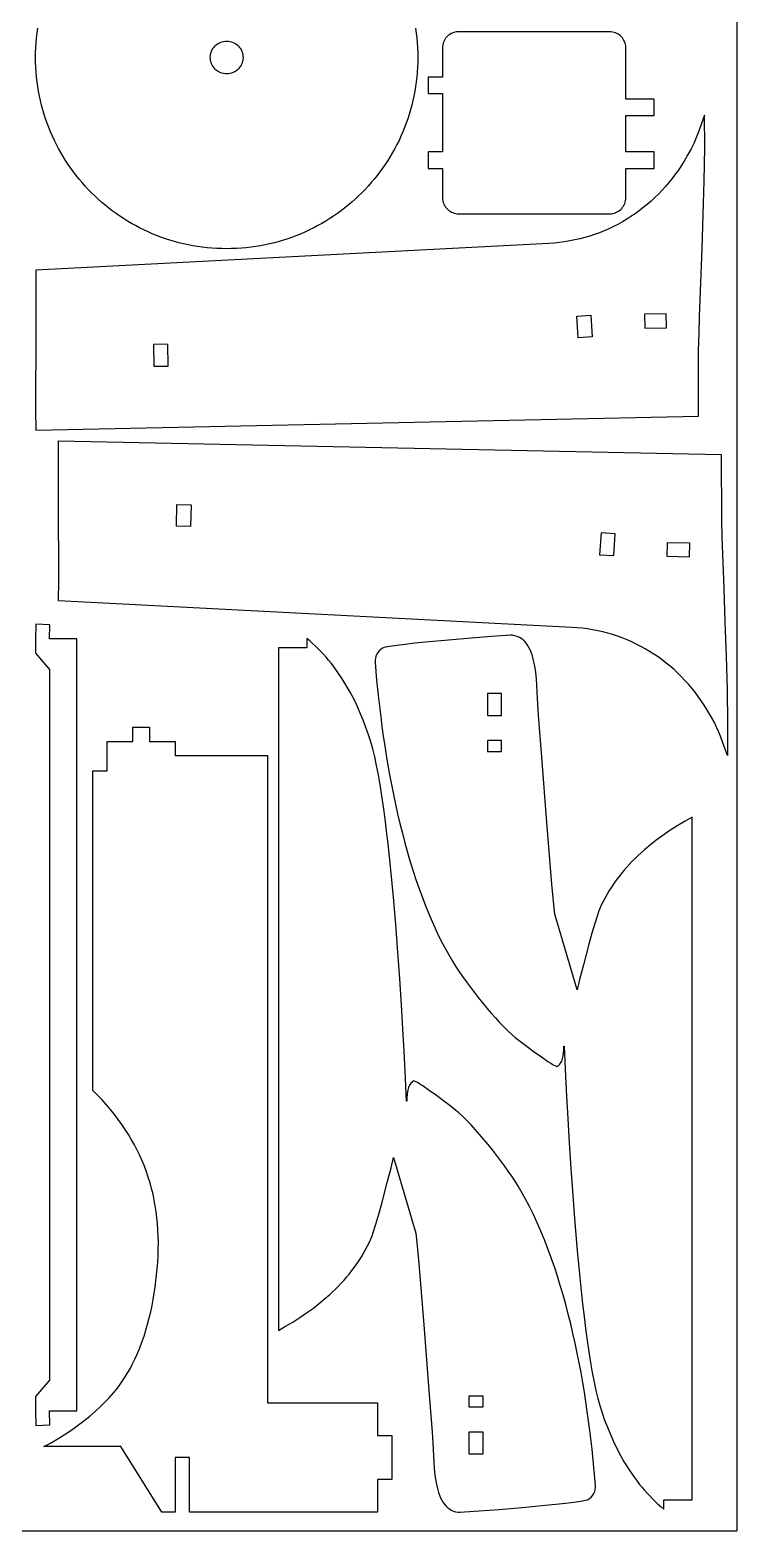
# Model space of a CAD drawing. Extents: x 378 to 958, y 20 to 900.
# Drawn here: x 828.6 to 958, y 20.1 to 294.8 of the extents above; entities that cross this region are included whole.
import ezdxf

# ---------------------------------------------------------------- set-up
doc = ezdxf.new("R2010")
doc.units = 0
doc.layers.get('0').update_dxf_attribs({"linetype": 'CONTINUOUS'})

msp = doc.modelspace()

# ---------------------------------------------------------------- linework, layer by layer
at = {"color": 0}
for p in [(958.0131, 900.108069), (378.0131, 20.108069)]:
    msp.add_line(p, (958.0131, 20.108069), dxfattribs=at)
at = {"color": 4}
for p, q in [((829.765735, 293.33852), (829.866231, 294.21771)), ((829.866231, 294.21771), (829.988306, 295.090163)), ((899.181874, 295.090163), (899.303949, 294.21771)), ((899.303949, 294.21771), (899.404445, 293.33852)), ((905.428673, 293.98279), (905.21697, 293.829023)), ((905.654586, 294.117572), (905.428673, 293.98279)), ((905.893832, 294.232347), (905.654586, 294.117572)), ((906.145534, 294.32609), (905.893832, 294.232347)), ((906.408814, 294.397778), (906.145534, 294.32609)), ((906.682794, 294.446389), (906.408814, 294.397778)), ((934.672294, 294.472089), (906.682794, 294.446389)), ((934.959617, 294.45076), (934.672294, 294.472089)), ((935.238191, 294.406444), (934.959617, 294.45076)), ((935.506994, 294.340019), (935.238191, 294.406444)), ((935.765, 294.252363), (935.506994, 294.340019)), ((936.011187, 294.144353), (935.765, 294.252363)), ((936.24453, 294.016867), (936.011187, 294.144353)), ((936.464007, 293.870782), (936.24453, 294.016867)), ((829.596471, 290.663275), (829.63058, 291.561027)), ((829.63058, 291.561027), (829.687093, 292.452867)), ((829.687093, 292.452867), (829.765735, 293.33852)), ((899.404445, 293.33852), (899.483087, 292.452867)), ((899.483087, 292.452867), (899.5396, 291.561027)), ((899.5396, 291.561027), (899.573709, 290.663275)), ((904.095923, 291.759629), (904.074594, 291.472289)), ((904.074594, 291.472289), (904.074594, 286.137689)), ((904.140239, 292.038216), (904.095923, 291.759629)), ((904.206664, 292.307027), (904.140239, 292.038216)), ((904.29432, 292.565038), (904.206664, 292.307027)), ((904.40233, 292.811227), (904.29432, 292.565038)), ((904.529816, 293.04457), (904.40233, 292.811227)), ((904.675901, 293.264045), (904.529816, 293.04457)), ((904.839706, 293.468627), (904.675901, 293.264045)), ((905.020355, 293.657294), (904.839706, 293.468627)), ((905.21697, 293.829023), (905.020355, 293.657294)), ((936.668594, 293.706977), (936.464007, 293.870782)), ((936.857266, 293.526328), (936.668594, 293.706977)), ((937.029001, 293.329713), (936.857266, 293.526328)), ((937.182774, 293.118011), (937.029001, 293.329713)), ((937.317562, 292.892097), (937.182774, 293.118011)), ((937.432342, 292.652851), (937.317562, 292.892097)), ((937.52609, 292.401149), (937.432342, 292.652851)), ((937.597782, 292.137869), (937.52609, 292.401149)), ((937.646394, 291.863889), (937.597782, 292.137869)), ((937.672094, 282.137989), (937.646394, 291.863889)), ((829.58504, 289.759885), (829.596471, 290.663275)), ((829.596471, 288.856495), (829.58504, 289.759885)), ((829.63058, 287.958743), (829.596471, 288.856495)), ((899.573709, 288.856495), (899.5396, 287.958743)), ((899.573709, 290.663275), (899.58514, 289.759885)), ((899.58514, 289.759885), (899.573709, 288.856495)), ((829.687093, 287.066903), (829.63058, 287.958743)), ((829.765735, 286.18125), (829.687093, 287.066903)), ((829.866231, 285.30206), (829.765735, 286.18125)), ((899.404445, 286.18125), (899.303949, 285.30206)), ((899.483087, 287.066903), (899.404445, 286.18125)), ((899.5396, 287.958743), (899.483087, 287.066903)), ((904.074594, 286.137689), (901.474794, 286.137689)), ((901.474794, 286.137689), (901.474794, 283.137989)), ((829.988306, 284.429607), (829.866231, 285.30206)), ((830.131685, 283.564165), (829.988306, 284.429607)), ((830.296094, 282.706011), (830.131685, 283.564165)), ((899.038495, 283.564165), (898.874086, 282.706011)), ((899.181874, 284.429607), (899.038495, 283.564165)), ((899.303949, 285.30206), (899.181874, 284.429607)), ((901.474794, 283.137989), (904.074594, 283.137989)), ((904.074594, 283.137989), (904.074594, 272.468789)), ((830.481257, 281.855418), (830.296094, 282.706011)), ((830.6869, 281.012662), (830.481257, 281.855418)), ((830.912748, 280.178016), (830.6869, 281.012662)), ((831.158526, 279.351757), (830.912748, 280.178016)), ((898.257433, 280.178016), (898.011655, 279.351757)), ((898.48328, 281.012662), (898.257433, 280.178016)), ((898.688923, 281.855418), (898.48328, 281.012662)), ((898.874086, 282.706011), (898.688923, 281.855418)), ((942.871794, 282.137989), (937.672094, 282.137989)), ((942.871794, 279.138289), (942.871794, 282.137989)), ((831.423959, 278.534159), (831.158526, 279.351757)), ((831.708772, 277.725497), (831.423959, 278.534159)), ((832.012691, 276.926046), (831.708772, 277.725497)), ((897.461409, 277.725497), (897.157491, 276.926046)), ((897.746222, 278.534159), (897.461409, 277.725497)), ((898.011655, 279.351757), (897.746222, 278.534159)), ((937.672094, 272.468789), (937.672094, 279.138289)), ((937.672094, 279.138289), (942.871794, 279.138289)), ((952.061959, 279.183202), (951.211818, 276.839975)), ((952.096859, 273.231102), (952.061959, 279.183202)), ((832.33544, 276.13608), (832.012691, 276.926046)), ((832.676745, 275.355875), (832.33544, 276.13608)), ((833.036331, 274.585705), (832.676745, 275.355875)), ((896.493437, 275.355875), (896.133851, 274.585705)), ((896.834742, 276.13608), (896.493437, 275.355875)), ((897.157491, 276.926046), (896.834742, 276.13608)), ((950.486834, 274.934214), (950.086449, 274.01583)), ((950.850646, 275.858322), (950.486834, 274.934214)), ((951.211818, 276.839975), (950.850646, 275.858322)), ((833.413923, 273.825845), (833.036331, 274.585705)), ((833.809247, 273.07657), (833.413923, 273.825845)), ((834.222026, 272.338155), (833.809247, 273.07657)), ((834.651987, 271.610875), (834.222026, 272.338155)), ((894.948157, 272.338155), (894.518197, 271.610875)), ((895.360936, 273.07657), (894.948157, 272.338155)), ((895.756259, 273.825845), (895.360936, 273.07657)), ((896.133851, 274.585705), (895.756259, 273.825845)), ((904.074594, 272.468789), (901.474794, 272.468789)), ((901.474794, 272.468789), (901.474794, 269.468989)), ((942.871794, 272.468789), (937.672094, 272.468789)), ((942.871794, 269.468989), (942.871794, 272.468789)), ((949.040242, 271.988945), (948.326559, 270.776802)), ((949.615562, 273.051347), (949.040242, 271.988945)), ((950.086449, 274.01583), (949.615562, 273.051347)), ((952.012159, 267.154902), (952.096859, 273.231102)), ((835.098855, 270.895004), (834.651987, 271.610875)), ((835.562355, 270.190818), (835.098855, 270.895004)), ((836.042211, 269.49859), (835.562355, 270.190818)), ((836.53815, 268.818597), (836.042211, 269.49859)), ((893.127975, 269.49859), (892.632037, 268.818597)), ((893.60783, 270.190818), (893.127975, 269.49859)), ((894.071329, 270.895004), (893.60783, 270.190818)), ((894.518197, 271.610875), (894.071329, 270.895004)), ((901.474794, 269.468989), (904.074594, 269.468989)), ((904.074594, 269.468989), (904.100294, 263.780889)), ((937.672094, 264.134489), (937.672094, 269.468989)), ((937.672094, 269.468989), (942.871794, 269.468989)), ((947.811116, 269.956921), (947.274971, 269.156081)), ((948.326559, 270.776802), (947.811116, 269.956921)), ((837.049896, 268.151113), (836.53815, 268.818597)), ((837.577174, 267.496413), (837.049896, 268.151113)), ((838.11971, 266.854772), (837.577174, 267.496413)), ((838.677229, 266.226464), (838.11971, 266.854772)), ((891.050479, 266.854772), (890.492961, 266.226464)), ((891.593014, 267.496413), (891.050479, 266.854772)), ((892.120291, 268.151113), (891.593014, 267.496413)), ((892.632037, 268.818597), (892.120291, 268.151113)), ((945.546326, 266.871338), (944.931381, 266.150193)), ((946.142174, 267.612937), (945.546326, 266.871338)), ((946.718522, 268.374635), (946.142174, 267.612937)), ((947.274971, 269.156081), (946.718522, 268.374635)), ((951.841859, 260.990002), (952.012159, 267.154902)), ((839.249455, 265.611764), (838.677229, 266.226464)), ((839.836115, 265.010947), (839.249455, 265.611764)), ((840.436933, 264.424289), (839.836115, 265.010947)), ((841.051634, 263.852064), (840.436933, 264.424289)), ((841.679943, 263.294546), (841.051634, 263.852064)), ((888.118561, 263.852064), (887.490253, 263.294546)), ((888.733261, 264.424289), (888.118561, 263.852064)), ((889.334077, 265.010947), (888.733261, 264.424289)), ((889.920736, 265.611764), (889.334077, 265.010947)), ((890.492961, 266.226464), (889.920736, 265.611764)), ((904.100294, 263.780889), (904.148786, 263.505914)), ((937.606448, 263.568563), (937.650764, 263.84715)), ((937.650764, 263.84715), (937.672094, 264.134489)), ((942.975978, 264.113005), (942.28866, 263.477202)), ((943.645805, 264.770674), (942.975978, 264.113005)), ((944.29774, 265.449854), (943.645805, 264.770674)), ((944.931381, 266.150193), (944.29774, 265.449854)), ((842.321586, 262.752011), (841.679943, 263.294546)), ((842.976288, 262.224734), (842.321586, 262.752011)), ((843.643773, 261.712988), (842.976288, 262.224734)), ((844.323768, 261.21705), (843.643773, 261.712988)), ((845.015997, 260.737195), (844.323768, 261.21705)), ((884.846434, 261.21705), (884.154207, 260.737195)), ((885.526428, 261.712988), (884.846434, 261.21705)), ((886.193912, 262.224734), (885.526428, 261.712988)), ((886.848612, 262.752011), (886.193912, 262.224734)), ((887.490253, 263.294546), (886.848612, 262.752011)), ((904.148786, 263.505914), (904.220512, 263.241218)), ((904.220512, 263.241218), (904.314417, 262.98773)), ((904.314417, 262.98773), (904.429448, 262.746379)), ((904.429448, 262.746379), (904.564554, 262.518092)), ((904.564554, 262.518092), (904.71868, 262.303798)), ((904.71868, 262.303798), (904.890773, 262.104425)), ((904.890773, 262.104425), (905.079781, 261.920902)), ((905.079781, 261.920902), (905.28465, 261.754156)), ((905.28465, 261.754156), (905.504328, 261.605117)), ((905.504328, 261.605117), (905.737761, 261.474712)), ((905.737761, 261.474712), (905.983895, 261.363869)), ((905.983895, 261.363869), (906.241679, 261.273517)), ((906.241679, 261.273517), (906.510059, 261.204585)), ((906.510059, 261.204585), (906.787981, 261.157999)), ((906.787981, 261.157999), (907.074394, 261.134689)), ((907.074394, 261.134689), (935.063894, 261.160389)), ((935.063894, 261.160389), (935.337874, 261.209001)), ((935.337874, 261.209001), (935.601153, 261.280689)), ((935.601153, 261.280689), (935.852855, 261.374432)), ((935.852855, 261.374432), (936.092102, 261.489207)), ((936.092102, 261.489207), (936.318015, 261.623989)), ((936.318015, 261.623989), (936.529718, 261.777756)), ((936.529718, 261.777756), (936.726332, 261.949485)), ((936.726332, 261.949485), (936.906981, 262.138152)), ((936.906981, 262.138152), (937.070787, 262.342734)), ((937.070787, 262.342734), (937.216871, 262.562209)), ((937.216871, 262.562209), (937.344357, 262.795552)), ((937.344357, 262.795552), (937.452367, 263.041741)), ((937.452367, 263.041741), (937.540023, 263.299752)), ((937.540023, 263.299752), (937.606448, 263.568563)), ((939.372511, 261.159692), (938.603763, 260.638506)), ((940.125776, 261.704508), (939.372511, 261.159692)), ((940.863157, 262.2726), (940.125776, 261.704508)), ((941.584252, 262.863615), (940.863157, 262.2726)), ((942.28866, 263.477202), (941.584252, 262.863615)), ((951.622699, 254.786296), (951.841859, 260.990002)), ((845.720185, 260.273695), (845.015997, 260.737195)), ((846.436058, 259.826828), (845.720185, 260.273695)), ((847.16334, 259.396868), (846.436058, 259.826828)), ((847.901758, 258.984088), (847.16334, 259.396868)), ((848.651035, 258.588766), (847.901758, 258.984088)), ((849.410897, 258.211174), (848.651035, 258.588766)), ((850.18107, 257.851588), (849.410897, 258.211174)), ((879.75932, 258.211174), (878.98915, 257.851588)), ((880.51918, 258.588766), (879.75932, 258.211174)), ((881.268455, 258.984088), (880.51918, 258.588766)), ((882.00687, 259.396868), (881.268455, 258.984088)), ((882.73415, 259.826828), (882.00687, 259.396868)), ((883.450021, 260.273695), (882.73415, 259.826828)), ((884.154207, 260.737195), (883.450021, 260.273695)), ((934.541838, 258.399366), (933.688627, 258.027367)), ((935.381975, 258.797112), (934.541838, 258.399366)), ((936.208638, 259.220252), (935.381975, 258.797112)), ((937.021425, 259.668433), (936.208638, 259.220252)), ((937.819934, 260.141302), (937.021425, 259.668433)), ((938.603763, 260.638506), (937.819934, 260.141302)), ((923.555359, 255.735602), (829.619959, 250.862902)), ((850.961277, 257.510283), (850.18107, 257.851588)), ((851.751246, 257.187534), (850.961277, 257.510283)), ((852.5507, 256.883616), (851.751246, 257.187534)), ((853.359365, 256.598803), (852.5507, 256.883616)), ((854.176966, 256.33337), (853.359365, 256.598803)), ((855.003228, 256.087592), (854.176966, 256.33337)), ((855.837877, 255.861745), (855.003228, 256.087592)), ((856.680636, 255.656102), (855.837877, 255.861745)), ((857.531233, 255.470939), (856.680636, 255.656102)), ((858.389391, 255.30653), (857.531233, 255.470939)), ((871.639014, 255.470939), (870.780859, 255.30653)), ((872.489607, 255.656102), (871.639014, 255.470939)), ((873.332363, 255.861745), (872.489607, 255.656102)), ((874.167009, 256.087592), (873.332363, 255.861745)), ((874.993268, 256.33337), (874.167009, 256.087592)), ((875.810866, 256.598803), (874.993268, 256.33337)), ((876.619528, 256.883616), (875.810866, 256.598803)), ((877.418979, 257.187534), (876.619528, 256.883616)), ((878.208945, 257.510283), (877.418979, 257.187534)), ((878.98915, 257.851588), (878.208945, 257.510283)), ((924.525865, 255.801093), (923.555359, 255.735602)), ((925.487716, 255.896214), (924.525865, 255.801093)), ((926.44051, 256.02061), (925.487716, 255.896214)), ((927.383846, 256.17393), (926.44051, 256.02061)), ((928.317322, 256.355819), (927.383846, 256.17393)), ((929.240537, 256.565926), (928.317322, 256.355819)), ((930.153088, 256.803897), (929.240537, 256.565926)), ((931.054574, 257.06938), (930.153088, 256.803897)), ((931.944594, 257.362021), (931.054574, 257.06938)), ((932.822745, 257.681468), (931.944594, 257.362021)), ((933.688627, 258.027367), (932.822745, 257.681468)), ((859.254836, 255.163151), (858.389391, 255.30653)), ((860.127293, 255.041076), (859.254836, 255.163151)), ((861.006488, 254.94058), (860.127293, 255.041076)), ((861.892144, 254.861938), (861.006488, 254.94058)), ((862.783989, 254.805425), (861.892144, 254.861938)), ((863.681745, 254.771316), (862.783989, 254.805425)), ((864.58514, 254.759885), (863.681745, 254.771316)), ((865.48853, 254.771316), (864.58514, 254.759885)), ((866.386282, 254.805425), (865.48853, 254.771316)), ((867.278122, 254.861938), (866.386282, 254.805425)), ((868.163775, 254.94058), (867.278122, 254.861938)), ((869.042965, 255.041076), (868.163775, 254.94058)), ((869.915418, 255.163151), (869.042965, 255.041076)), ((870.780859, 255.30653), (869.915418, 255.163151)), ((951.382259, 248.570327), (951.622699, 254.786296)), ((829.619959, 250.862902), (829.650195, 247.188754)), ((951.158618, 242.354996), (951.382259, 248.570327)), ((829.650195, 247.188754), (829.654552, 243.526428)), ((829.654552, 243.526428), (829.620109, 236.221464)), ((951.064998, 239.2516), (951.158618, 242.354996)), ((950.989859, 236.153202), (951.064998, 239.2516)), ((829.620109, 236.221464), (829.58559, 228.916444)), ((950.940059, 224.124802), (950.989859, 236.153202)), ((829.58559, 228.916444), (829.589853, 225.254049)), ((829.589853, 225.254049), (829.619959, 221.579802)), ((829.619959, 221.579802), (950.940059, 224.124802)), ((833.781979, 215.952011), (833.812085, 219.626258)), ((833.812085, 219.626258), (955.132185, 217.081258)), ((955.132185, 217.081258), (955.181985, 205.052858)), ((833.777716, 212.289615), (833.781979, 215.952011)), ((833.812235, 204.984595), (833.777716, 212.289615)), ((833.846678, 197.679631), (833.812235, 204.984595)), ((955.181985, 205.052858), (955.257124, 201.954459)), ((955.257124, 201.954459), (955.350744, 198.851064)), ((955.350744, 198.851064), (955.574385, 192.635733)), ((833.842321, 194.017306), (833.846678, 197.679631)), ((833.812085, 190.343158), (833.842321, 194.017306)), ((955.574385, 192.635733), (955.814825, 186.419764)), ((927.747485, 185.470458), (833.812085, 190.343158)), ((829.65853, 186.053425), (829.58503, 183.391125)), ((832.23653, 185.935925), (829.65853, 186.053425)), ((832.11753, 183.356225), (832.23653, 185.935925)), ((928.717991, 185.404966), (927.747485, 185.470458)), ((929.679842, 185.309846), (928.717991, 185.404966)), ((930.632636, 185.185449), (929.679842, 185.309846)), ((931.575972, 185.03213), (930.632636, 185.185449)), ((932.509448, 184.85024), (931.575972, 185.03213)), ((933.432663, 184.640133), (932.509448, 184.85024)), ((934.345214, 184.402162), (933.432663, 184.640133)), ((935.2467, 184.136679), (934.345214, 184.402162)), ((936.13672, 183.844038), (935.2467, 184.136679)), ((955.814825, 186.419764), (956.033985, 180.216058)), ((829.58503, 183.391125), (829.58503, 180.725625)), ((837.12873, 183.356225), (832.11753, 183.356225)), ((837.128732, 42.087464), (837.12873, 183.356225)), ((879.252647, 181.742121), (874.052747, 181.742121)), ((874.052747, 181.742121), (874.052747, 56.822021)), ((879.793484, 182.996906), (879.252647, 183.452121)), ((879.252647, 183.452121), (879.252647, 181.742121)), ((880.32197, 182.528934), (879.793484, 182.996906)), ((880.838216, 182.048594), (880.32197, 182.528934)), ((881.342331, 181.556277), (880.838216, 182.048594)), ((881.834426, 181.052373), (881.342331, 181.556277)), ((892.779905, 181.447536), (892.48574, 181.185047)), ((893.125737, 181.678229), (892.779905, 181.447536)), ((893.300058, 181.747508), (893.125737, 181.678229)), ((893.587282, 181.822179), (893.300058, 181.747508)), ((894.469964, 181.985634), (893.587282, 181.822179)), ((895.712848, 182.164473), (894.469964, 181.985634)), ((897.254993, 182.354575), (895.712848, 182.164473)), ((899.035463, 182.55182), (897.254993, 182.354575)), ((900.993319, 182.752087), (899.035463, 182.55182)), ((905.197437, 183.145204), (900.993319, 182.752087)), ((909.379843, 183.500961), (905.197437, 183.145204)), ((913.053031, 183.786394), (909.379843, 183.500961)), ((915.729497, 183.968538), (913.053031, 183.786394)), ((916.541615, 184.010575), (915.729497, 183.968538)), ((916.921737, 184.014429), (916.541615, 184.010575)), ((917.367802, 183.936473), (916.921737, 184.014429)), ((917.782839, 183.810928), (917.367802, 183.936473)), ((918.168028, 183.640103), (917.782839, 183.810928)), ((918.524551, 183.426308), (918.168028, 183.640103)), ((918.853586, 183.171852), (918.524551, 183.426308)), ((919.156315, 182.879047), (918.853586, 183.171852)), ((919.433917, 182.550201), (919.156315, 182.879047)), ((919.687573, 182.187624), (919.433917, 182.550201)), ((919.918463, 181.793626), (919.687573, 182.187624)), ((920.127766, 181.370518), (919.918463, 181.793626)), ((920.316664, 180.920609), (920.127766, 181.370518)), ((937.014871, 183.524592), (936.13672, 183.844038)), ((937.880753, 183.178692), (937.014871, 183.524592)), ((938.733964, 182.806693), (937.880753, 183.178692)), ((939.574101, 182.408947), (938.733964, 182.806693)), ((940.400764, 181.985807), (939.574101, 182.408947)), ((941.213551, 181.537626), (940.400764, 181.985807)), ((942.01206, 181.064758), (941.213551, 181.537626)), ((829.58503, 180.725625), (832.16583, 177.747825)), ((882.314611, 180.537274), (881.834426, 181.052373)), ((882.782997, 180.011368), (882.314611, 180.537274)), ((883.239695, 179.475046), (882.782997, 180.011368)), ((883.684814, 178.9287), (883.239695, 179.475046)), ((884.118466, 178.372718), (883.684814, 178.9287)), ((891.762785, 179.462121), (891.762337, 179.048729)), ((891.762337, 179.048729), (892.043027, 175.820822)), ((891.810246, 179.85511), (891.762785, 179.462121)), ((891.905497, 180.225795), (891.810246, 179.85511)), ((892.049312, 180.572279), (891.905497, 180.225795)), ((892.242468, 180.892662), (892.049312, 180.572279)), ((892.48574, 181.185047), (892.242468, 180.892662)), ((920.486336, 180.446208), (920.316664, 180.920609)), ((920.637964, 179.949626), (920.486336, 180.446208)), ((920.772725, 179.433173), (920.637964, 179.949626)), ((920.891802, 178.899158), (920.772725, 179.433173)), ((920.996375, 178.349891), (920.891802, 178.899158)), ((942.795889, 180.567553), (942.01206, 181.064758)), ((943.564637, 180.046367), (942.795889, 180.567553)), ((944.317902, 179.501552), (943.564637, 180.046367)), ((945.055283, 178.93346), (944.317902, 179.501552)), ((945.776378, 178.342444), (945.055283, 178.93346)), ((956.033985, 180.216058), (956.204285, 174.051158)), ((832.16583, 177.747825), (832.165832, 47.698664)), ((884.951807, 177.23341), (884.118466, 178.372718)), ((885.740602, 176.060245), (884.951807, 177.23341)), ((886.485734, 174.856346), (885.740602, 176.060245)), ((892.043027, 175.820822), (892.383934, 172.487771)), ((921.166726, 177.214842), (920.996375, 178.349891)), ((921.29322, 176.046504), (921.166726, 177.214842)), ((921.3853, 174.863356), (921.29322, 176.046504)), ((946.480786, 177.728858), (945.776378, 178.342444)), ((947.168104, 177.093054), (946.480786, 177.728858)), ((947.837931, 176.435386), (947.168104, 177.093054)), ((948.489866, 175.756205), (947.837931, 176.435386)), ((887.188087, 173.624836), (886.485734, 174.856346)), ((887.848544, 172.368836), (887.188087, 173.624836)), ((921.452407, 173.683877), (921.3853, 174.863356)), ((921.549469, 171.409842), (921.452407, 173.683877)), ((949.123507, 175.055866), (948.489866, 175.756205)), ((949.738452, 174.334721), (949.123507, 175.055866)), ((950.3343, 173.593123), (949.738452, 174.334721)), ((950.910648, 172.831424), (950.3343, 173.593123)), ((956.204285, 174.051158), (956.288985, 167.974958)), ((888.467989, 171.09147), (887.848544, 172.368836)), ((889.047304, 169.795859), (888.467989, 171.09147)), ((892.383934, 172.487771), (892.788524, 169.068202)), ((921.598306, 170.352243), (921.549469, 171.409842)), ((921.659937, 169.372229), (921.598306, 170.352243)), ((951.467097, 172.049979), (950.910648, 172.831424)), ((952.003242, 171.249139), (951.467097, 172.049979)), ((952.518685, 170.429258), (952.003242, 171.249139)), ((953.232368, 169.217114), (952.518685, 170.429258)), ((889.587375, 168.485126), (889.047304, 169.795859)), ((890.089083, 167.162394), (889.587375, 168.485126)), ((892.788524, 169.068202), (893.015784, 167.331794)), ((922.254517, 161.737318), (921.659937, 169.372229)), ((953.807688, 168.154712), (953.232368, 169.217114)), ((954.278575, 167.19023), (953.807688, 168.154712)), ((956.288985, 167.974958), (956.254085, 162.022858)), ((847.430475, 164.592401), (847.430475, 167.192201)), ((847.430475, 167.192201), (850.430275, 167.192201)), ((850.430275, 167.192201), (850.430275, 164.592401)), ((890.553312, 165.830785), (890.089083, 167.162394)), ((890.980947, 164.493421), (890.553312, 165.830785)), ((893.015784, 167.331794), (893.260265, 165.580741)), ((893.260265, 165.580741), (893.522401, 163.817372)), ((954.67896, 166.271845), (954.278575, 167.19023)), ((955.042772, 165.347737), (954.67896, 166.271845)), ((955.403944, 164.366084), (955.042772, 165.347737)), ((842.685075, 159.235901), (842.685175, 164.592401)), ((842.685175, 164.592401), (847.430475, 164.592401)), ((850.430275, 164.592401), (855.175675, 164.592401)), ((855.175675, 164.592401), (855.175675, 161.992601)), ((891.340411, 163.218297), (890.980947, 164.493421)), ((891.689755, 161.783685), (891.340411, 163.218297)), ((893.522401, 163.817372), (893.802625, 162.044014)), ((956.254085, 162.022858), (955.403944, 164.366084)), ((855.175675, 161.992601), (872.039175, 161.992601)), ((872.039175, 161.992601), (872.039175, 43.550501)), ((892.028988, 160.200507), (891.689755, 161.783685)), ((892.35812, 158.479685), (892.028988, 160.200507)), ((893.802625, 162.044014), (894.10137, 160.262997)), ((894.10137, 160.262997), (894.41907, 158.476648)), ((923.20665, 149.761791), (922.254517, 161.737318)), ((840.085275, 100.730701), (840.085275, 159.235901)), ((840.085275, 159.235901), (842.685075, 159.235901)), ((892.677162, 156.63214), (892.35812, 158.479685)), ((892.986124, 154.668793), (892.677162, 156.63214)), ((894.41907, 158.476648), (894.756159, 156.687296)), ((894.756159, 156.687296), (895.113069, 154.897269)), ((893.285016, 152.600567), (892.986124, 154.668793)), ((895.113069, 154.897269), (895.490234, 153.108895)), ((893.573848, 150.438382), (893.285016, 152.600567)), ((895.490234, 153.108895), (895.888087, 151.324504)), ((895.888087, 151.324504), (896.307062, 149.546422)), ((893.85263, 148.193161), (893.573848, 150.438382)), ((896.307062, 149.546422), (896.747593, 147.776978)), ((924.132926, 138.487758), (923.20665, 149.761791)), ((945.913349, 148.412734), (944.652057, 147.5567)), ((947.197878, 149.229319), (945.913349, 148.412734)), ((948.501467, 150.007302), (947.197878, 149.229319)), ((949.819937, 150.747529), (948.501467, 150.007302)), ((949.819937, 25.827429), (949.819937, 150.747529)), ((894.121372, 145.875824), (893.85263, 148.193161)), ((894.380085, 143.497294), (894.121372, 145.875824)), ((896.747593, 147.776978), (897.210112, 146.018501)), ((897.210112, 146.018501), (897.695054, 144.273318)), ((942.215899, 145.722902), (941.049387, 144.743445)), ((943.418181, 146.660372), (942.215899, 145.722902)), ((944.652057, 147.5567), (943.418181, 146.660372)), ((894.628778, 141.06849), (894.380085, 143.497294)), ((897.695054, 144.273318), (898.202851, 142.543759)), ((939.37583, 143.193681), (938.840389, 142.655182)), ((939.922825, 143.721154), (939.37583, 143.193681)), ((940.480851, 144.237706), (939.922825, 143.721154)), ((941.049387, 144.743445), (940.480851, 144.237706)), ((895.096147, 136.103753), (894.628778, 141.06849)), ((898.202851, 142.543759), (898.733937, 140.832151)), ((898.733937, 140.832151), (899.288745, 139.140823)), ((936.82461, 140.388811), (936.354773, 139.793595)), ((937.308613, 140.972471), (936.82461, 140.388811)), ((937.806258, 141.544683), (937.308613, 140.972471)), ((938.317024, 142.105551), (937.806258, 141.544683)), ((938.840389, 142.655182), (938.317024, 142.105551)), ((899.288745, 139.140823), (899.867709, 137.472104)), ((899.867709, 137.472104), (900.471262, 135.82832)), ((924.466553, 134.689461), (924.132926, 138.487758)), ((935.035474, 137.937561), (934.62752, 137.295068)), ((935.459683, 138.568076), (935.035474, 137.937561)), ((935.899623, 139.186719), (935.459683, 138.568076)), ((936.354773, 139.793595), (935.899623, 139.186719)), ((895.523559, 131.068984), (895.096147, 136.103753)), ((900.471262, 135.82832), (901.099838, 134.211801)), ((924.580021, 133.525733), (924.466553, 134.689461)), ((933.168688, 134.603199), (932.849837, 133.899229)), ((933.506403, 135.294663), (933.168688, 134.603199)), ((933.862462, 135.973725), (933.506403, 135.294663)), ((934.236342, 136.640491), (933.862462, 135.973725)), ((934.62752, 137.295068), (934.236342, 136.640491)), ((901.099838, 134.211801), (901.75387, 132.624875)), ((901.75387, 132.624875), (902.433791, 131.06987)), ((924.649937, 132.957329), (924.580021, 133.525733)), ((928.762037, 119.128529), (924.649937, 132.957329)), ((932.448845, 132.818783), (931.972204, 131.296668)), ((932.660664, 133.423277), (932.448845, 132.818783)), ((932.849837, 133.899229), (932.660664, 133.423277)), ((895.911096, 126.051555), (895.523559, 131.068984)), ((902.433791, 131.06987), (903.140034, 129.549115)), ((903.140034, 129.549115), (903.873035, 128.064937)), ((931.449783, 129.477892), (930.91145, 127.507466)), ((931.972204, 131.296668), (931.449783, 129.477892)), ((903.873035, 128.064937), (904.633224, 126.619666)), ((904.633224, 126.619666), (905.421037, 125.215629)), ((930.91145, 127.507466), (929.906514, 123.691696)), ((896.258838, 121.138838), (895.911096, 126.051555)), ((905.421037, 125.215629), (905.9286, 124.365933)), ((905.9286, 124.365933), (906.488465, 123.475986)), ((929.906514, 123.691696), (929.196337, 121.009429)), ((896.566867, 116.418206), (896.258838, 121.138838)), ((906.488465, 123.475986), (907.095219, 122.55325)), ((907.095219, 122.55325), (907.743446, 121.605191)), ((907.743446, 121.605191), (908.427734, 120.639273)), ((929.196337, 121.009429), (928.762037, 119.128529)), ((908.427734, 120.639273), (909.142667, 119.662959)), ((909.142667, 119.662959), (909.882831, 118.683715)), ((909.882831, 118.683715), (910.642812, 117.709004)), ((896.835264, 111.977029), (896.566867, 116.418206)), ((910.642812, 117.709004), (911.417195, 116.74629)), ((911.417195, 116.74629), (912.200566, 115.803039)), ((912.200566, 115.803039), (912.987511, 114.886713)), ((912.987511, 114.886713), (913.772615, 114.004779)), ((913.772615, 114.004779), (914.550464, 113.164698)), ((914.550464, 113.164698), (915.315644, 112.373937)), ((897.064109, 107.902681), (896.835264, 111.977029)), ((915.315644, 112.373937), (916.062739, 111.639959)), ((916.062739, 111.639959), (916.786337, 110.970229)), ((916.786337, 110.970229), (917.419592, 110.439152)), ((917.419592, 110.439152), (918.387543, 109.672716)), ((897.253484, 104.282532), (897.064109, 107.902681)), ((918.387543, 109.672716), (919.579698, 108.759786)), ((919.579698, 108.759786), (920.885562, 107.789229)), ((920.885562, 107.789229), (922.194642, 106.849908)), ((926.175098, 107.041904), (926.239509, 107.588471)), ((926.239509, 107.588471), (926.281452, 108.180756)), ((926.281452, 108.180756), (926.314637, 108.815529)), ((926.314637, 108.815529), (926.358637, 108.815229)), ((926.358637, 108.815229), (926.6193, 103.287018)), ((922.194642, 106.849908), (923.396443, 106.030691)), ((923.396443, 106.030691), (923.922586, 105.693892)), ((923.922586, 105.693892), (924.380473, 105.420443)), ((924.380473, 105.420443), (924.756294, 105.221452)), ((924.756294, 105.221452), (925.036237, 105.108029)), ((925.036237, 105.108029), (925.239658, 105.234826)), ((925.239658, 105.234826), (925.418612, 105.377499)), ((925.418612, 105.377499), (925.574815, 105.535643)), ((925.574815, 105.535643), (925.709978, 105.708855)), ((925.709978, 105.708855), (925.825815, 105.89673)), ((925.825815, 105.89673), (925.924041, 106.098863)), ((925.924041, 106.098863), (926.006369, 106.314852)), ((926.006369, 106.314852), (926.074512, 106.544291)), ((926.074512, 106.544291), (926.175098, 107.041904)), ((897.514147, 98.754321), (897.253484, 104.282532)), ((898.046968, 101.67282), (897.948742, 101.470687)), ((898.162806, 101.860695), (898.046968, 101.67282)), ((898.297969, 102.033907), (898.162806, 101.860695)), ((898.454171, 102.192051), (898.297969, 102.033907)), ((898.633126, 102.334724), (898.454171, 102.192051)), ((898.836547, 102.461521), (898.633126, 102.334724)), ((899.116489, 102.348098), (898.836547, 102.461521)), ((899.492311, 102.149107), (899.116489, 102.348098)), ((899.950198, 101.875658), (899.492311, 102.149107)), ((900.47634, 101.538859), (899.950198, 101.875658)), ((926.6193, 103.287018), (926.808675, 99.66687)), ((840.940748, 99.861013), (840.085275, 100.730701)), ((841.763117, 98.984781), (840.940748, 99.861013)), ((842.552549, 98.101686), (841.763117, 98.984781)), ((897.591331, 99.388794), (897.558147, 98.754021)), ((897.633275, 99.981079), (897.591331, 99.388794)), ((897.697685, 100.527646), (897.633275, 99.981079)), ((897.798272, 101.025259), (897.697685, 100.527646)), ((897.866415, 101.254698), (897.798272, 101.025259)), ((897.948742, 101.470687), (897.866415, 101.254698)), ((901.678142, 100.719642), (900.47634, 101.538859)), ((902.987222, 99.780321), (901.678142, 100.719642)), ((904.293086, 98.809764), (902.987222, 99.780321)), ((926.808675, 99.66687), (927.03752, 95.592522)), ((843.309212, 97.211409), (842.552549, 98.101686)), ((844.033272, 96.313633), (843.309212, 97.211409)), ((844.724898, 95.408037), (844.033272, 96.313633)), ((897.558147, 98.754021), (897.514147, 98.754321)), ((905.48524, 97.896834), (904.293086, 98.809764)), ((906.453192, 97.130398), (905.48524, 97.896834)), ((907.086447, 96.599321), (906.453192, 97.130398)), ((907.810044, 95.929591), (907.086447, 96.599321)), ((845.384257, 94.494303), (844.724898, 95.408037)), ((846.011516, 93.572113), (845.384257, 94.494303)), ((846.606843, 92.641149), (846.011516, 93.572113)), ((908.55714, 95.195613), (907.810044, 95.929591)), ((909.322319, 94.404852), (908.55714, 95.195613)), ((910.100168, 93.564771), (909.322319, 94.404852)), ((910.885272, 92.682837), (910.100168, 93.564771)), ((927.03752, 95.592522), (927.305916, 91.151347)), ((847.170405, 91.70109), (846.606843, 92.641149)), ((847.702371, 90.751619), (847.170405, 91.70109)), ((848.202906, 89.792417), (847.702371, 90.751619)), ((911.672217, 91.766511), (910.885272, 92.682837)), ((912.455588, 90.82326), (911.672217, 91.766511)), ((913.229972, 89.860546), (912.455588, 90.82326)), ((927.305916, 91.151347), (927.613945, 86.430717)), ((848.672179, 88.823166), (848.202906, 89.792417)), ((849.110358, 87.843546), (848.672179, 88.823166)), ((894.676447, 86.560121), (895.110647, 88.441021)), ((895.110647, 88.441021), (899.222847, 74.612221)), ((913.989952, 88.885835), (913.229972, 89.860546)), ((914.730116, 87.906591), (913.989952, 88.885835)), ((915.445049, 86.930277), (914.730116, 87.906591)), ((849.517609, 86.853239), (849.110358, 87.843546)), ((849.8941, 85.851926), (849.517609, 86.853239)), ((850.239999, 84.839289), (849.8941, 85.851926)), ((893.966228, 83.877854), (894.676447, 86.560121)), ((916.129337, 85.964359), (915.445049, 86.930277)), ((916.777565, 85.0163), (916.129337, 85.964359)), ((927.613945, 86.430717), (927.961688, 81.518003)), ((850.555473, 83.815008), (850.239999, 84.839289)), ((850.84069, 82.778766), (850.555473, 83.815008)), ((851.095816, 81.730244), (850.84069, 82.778766)), ((892.961297, 80.062084), (893.966228, 83.877854)), ((917.384319, 84.093564), (916.777565, 85.0163)), ((917.944184, 83.203617), (917.384319, 84.093564)), ((918.451747, 82.353921), (917.944184, 83.203617)), ((851.32102, 80.669122), (851.095816, 81.730244)), ((851.516469, 79.595083), (851.32102, 80.669122)), ((892.422974, 78.091658), (892.961297, 80.062084)), ((919.239559, 80.949884), (918.451747, 82.353921)), ((919.999749, 79.504613), (919.239559, 80.949884)), ((927.961688, 81.518003), (928.349225, 76.500579)), ((851.682331, 78.507807), (851.516469, 79.595083)), ((851.818772, 77.406976), (851.682331, 78.507807)), ((851.925961, 76.292271), (851.818772, 77.406976)), ((891.900565, 76.272882), (892.422974, 78.091658)), ((920.732749, 78.020435), (919.999749, 79.504613)), ((921.438993, 76.49968), (920.732749, 78.020435)), ((852.004064, 75.163374), (851.925961, 76.292271)), ((852.05325, 74.019965), (852.004064, 75.163374)), ((891.212119, 74.146273), (891.423935, 74.750767)), ((891.423935, 74.750767), (891.900565, 76.272882)), ((899.222847, 74.612221), (899.292763, 74.043817)), ((922.118914, 74.944675), (921.438993, 76.49968)), ((922.772946, 73.357749), (922.118914, 74.944675)), ((928.349225, 76.500579), (928.776637, 71.465815)), ((852.028976, 70.499486), (852.065539, 71.68834)), ((852.073686, 72.861727), (852.05325, 74.019965)), ((852.065539, 71.68834), (852.073686, 72.861727)), ((889.636442, 70.929059), (890.010321, 71.595825)), ((890.010321, 71.595825), (890.36638, 72.274887)), ((890.36638, 72.274887), (890.704096, 72.966351)), ((890.704096, 72.966351), (891.022947, 73.670321)), ((891.022947, 73.670321), (891.212119, 74.146273)), ((899.292763, 74.043817), (899.406231, 72.880089)), ((899.406231, 72.880089), (899.739857, 69.081792)), ((923.401521, 71.74123), (922.772946, 73.357749)), ((924.005075, 70.097446), (923.401521, 71.74123)), ((928.776637, 71.465815), (929.244005, 66.501084)), ((851.871275, 68.074101), (851.964166, 69.294846)), ((851.964166, 69.294846), (852.028976, 70.499486)), ((887.973159, 68.382831), (888.4131, 69.001474)), ((888.4131, 69.001474), (888.837309, 69.631989)), ((888.837309, 69.631989), (889.245264, 70.274482)), ((889.245264, 70.274482), (889.636442, 70.929059)), ((899.739857, 69.081792), (900.666134, 57.807759)), ((924.584039, 68.428727), (924.005075, 70.097446)), ((851.640599, 65.872256), (851.766482, 66.980063)), ((851.766482, 66.980063), (851.871275, 68.074101)), ((885.555752, 65.463999), (886.06652, 66.024867)), ((886.06652, 66.024867), (886.564167, 66.597079)), ((886.564167, 66.597079), (887.04817, 67.180739)), ((887.04817, 67.180739), (887.518008, 67.775955)), ((887.518008, 67.775955), (887.973159, 68.382831)), ((925.138847, 66.737399), (924.584039, 68.428727)), ((925.669933, 65.025791), (925.138847, 66.737399)), ((929.244005, 66.501084), (929.492698, 64.072285)), ((851.130027, 62.495757), (851.323011, 63.627149)), ((851.323011, 63.627149), (851.492989, 64.753634)), ((851.492989, 64.753634), (851.640599, 65.872256)), ((882.823379, 62.826105), (883.391918, 63.331844)), ((883.391918, 63.331844), (883.949947, 63.848396)), ((883.949947, 63.848396), (884.496943, 64.375869)), ((884.496943, 64.375869), (885.032386, 64.914368)), ((885.032386, 64.914368), (885.555752, 65.463999)), ((926.17773, 63.296232), (925.669933, 65.025791)), ((926.662671, 61.551049), (926.17773, 63.296232)), ((929.492698, 64.072285), (929.751411, 61.693758)), ((850.672479, 60.23006), (850.913396, 61.362409)), ((850.913396, 61.362409), (851.130027, 62.495757)), ((879.220684, 60.01285), (880.45457, 60.909178)), ((880.45457, 60.909178), (881.656861, 61.846648)), ((881.656861, 61.846648), (882.823379, 62.826105)), ((927.12519, 59.792572), (926.662671, 61.551049)), ((929.751411, 61.693758), (930.020153, 59.376426)), ((849.797622, 56.868541), (850.115232, 57.980173)), ((850.115232, 57.980173), (850.406638, 59.101663)), ((850.406638, 59.101663), (850.672479, 60.23006)), ((875.371235, 57.562248), (876.674839, 58.340231)), ((876.674839, 58.340231), (877.959381, 59.156816)), ((877.959381, 59.156816), (879.220684, 60.01285)), ((900.666134, 57.807759), (901.618267, 45.832232)), ((927.565721, 58.023128), (927.12519, 59.792572)), ((927.984697, 56.245046), (927.565721, 58.023128)), ((930.020153, 59.376426), (930.298936, 57.13121)), ((849.081233, 54.686671), (849.453169, 55.769723)), ((849.453169, 55.769723), (849.797622, 56.868541)), ((874.052747, 56.822021), (875.371235, 57.562248)), ((928.38255, 54.460655), (927.984697, 56.245046)), ((930.298936, 57.13121), (930.587767, 54.969031)), ((930.587767, 54.969031), (930.886659, 52.90081)), ((847.794136, 51.561651), (848.252356, 52.579682)), ((848.252356, 52.579682), (848.681175, 53.62234)), ((848.681175, 53.62234), (849.081233, 54.686671)), ((928.759715, 52.672281), (928.38255, 54.460655)), ((929.116625, 50.882254), (928.759715, 52.672281)), ((930.886659, 52.90081), (931.195621, 50.937471)), ((846.621406, 49.314819), (846.967219, 49.932415)), ((846.967219, 49.932415), (847.305875, 50.571201)), ((847.305875, 50.571201), (847.794136, 51.561651)), ((929.453713, 49.092902), (929.116625, 50.882254)), ((931.195621, 50.937471), (931.514663, 49.089932)), ((832.165832, 47.698664), (829.585032, 44.720864)), ((844.755093, 46.490786), (845.149503, 47.025533)), ((845.149503, 47.025533), (845.532486, 47.57377)), ((845.532486, 47.57377), (845.904894, 48.137037)), ((845.904894, 48.137037), (846.267583, 48.716873)), ((846.267583, 48.716873), (846.621406, 49.314819)), ((929.771413, 47.306553), (929.453713, 49.092902)), ((930.070159, 45.525536), (929.771413, 47.306553)), ((931.514663, 49.089932), (931.843796, 47.369118)), ((931.843796, 47.369118), (932.183029, 45.785948)), ((829.585032, 44.720864), (829.585032, 42.054064)), ((841.602472, 42.995909), (842.581719, 43.965496)), ((842.581719, 43.965496), (843.046084, 44.455895)), ((843.046084, 44.455895), (843.49475, 44.952083)), ((843.49475, 44.952083), (843.928571, 45.455601)), ((843.928571, 45.455601), (844.3484, 45.967988)), ((844.3484, 45.967988), (844.755093, 46.490786)), ((901.618267, 45.832232), (902.212847, 38.197321)), ((930.350383, 43.752178), (930.070159, 45.525536)), ((932.183029, 45.785948), (932.532373, 44.351344)), ((932.532373, 44.351344), (932.891837, 43.076229)), ((829.585032, 42.054064), (829.658632, 39.390664)), ((832.236632, 39.509464), (832.117932, 42.087464)), ((832.117932, 42.087464), (837.128732, 42.087464)), ((839.512522, 41.142944), (840.550175, 42.031001)), ((840.550175, 42.031001), (841.602472, 42.995909)), ((872.039175, 43.550501), (892.226175, 43.550501)), ((892.226175, 43.550501), (892.226175, 37.550901)), ((930.612518, 41.988809), (930.350383, 43.752178)), ((930.857, 40.237756), (930.612518, 41.988809)), ((932.891837, 43.076229), (933.31947, 41.738847)), ((933.31947, 41.738847), (933.783697, 40.407223)), ((829.658632, 39.390664), (832.236632, 39.509464)), ((834.805267, 37.69089), (836.033575, 38.514301)), ((836.033575, 38.514301), (837.238221, 39.372306)), ((837.238221, 39.372306), (838.403203, 40.252617)), ((838.403203, 40.252617), (839.512522, 41.142944)), ((931.08426, 38.501348), (930.857, 40.237756)), ((931.48885, 35.081779), (931.08426, 38.501348)), ((933.783697, 40.407223), (934.285401, 39.084478)), ((934.285401, 39.084478), (934.825465, 37.773735)), ((831.138375, 35.551101), (832.341666, 36.197001)), ((832.341666, 36.197001), (833.569297, 36.91436)), ((833.569297, 36.91436), (834.805267, 37.69089)), ((892.226175, 37.550901), (894.825975, 37.550901)), ((894.825975, 37.550901), (894.825975, 29.551501)), ((902.212847, 38.197321), (902.27446, 37.217307)), ((902.27446, 37.217307), (902.323282, 36.159708)), ((902.323282, 36.159708), (902.42032, 33.885673)), ((934.825465, 37.773735), (935.404775, 36.478116)), ((935.404775, 36.478116), (936.024213, 35.200743)), ((845.231175, 35.551101), (831.138375, 35.551101)), ((852.730775, 23.552001), (845.231175, 35.551101)), ((857.775475, 33.551201), (855.175675, 33.551201)), ((855.175675, 33.551201), (855.175675, 23.552001)), ((857.775475, 23.552001), (857.775475, 33.551201)), ((902.42032, 33.885673), (902.487419, 32.706194)), ((931.829757, 31.748728), (931.48885, 35.081779)), ((936.024213, 35.200743), (936.684664, 33.94474)), ((936.684664, 33.94474), (937.387012, 32.713229)), ((902.487419, 32.706194), (902.579493, 31.523046)), ((902.579493, 31.523046), (902.705984, 30.354708)), ((902.705984, 30.354708), (902.876334, 29.219659)), ((932.110447, 28.520821), (931.829757, 31.748728)), ((937.387012, 32.713229), (938.13214, 31.509331)), ((938.13214, 31.509331), (938.920933, 30.33617)), ((938.920933, 30.33617), (939.754274, 29.196868)), ((894.825975, 29.551501), (892.226175, 29.551501)), ((892.226175, 29.551501), (892.226175, 23.552001)), ((902.876334, 29.219659), (902.980907, 28.670392)), ((902.980907, 28.670392), (903.099984, 28.136377)), ((903.099984, 28.136377), (903.234748, 27.619924)), ((903.234748, 27.619924), (903.386377, 27.123342)), ((931.967243, 27.343755), (932.062495, 27.71444)), ((932.062495, 27.71444), (932.10997, 28.107429)), ((932.10997, 28.107429), (932.110447, 28.520821)), ((939.754274, 29.196868), (940.187926, 28.64089)), ((940.187926, 28.64089), (940.633046, 28.094547)), ((940.633046, 28.094547), (941.089746, 27.558231)), ((941.089746, 27.558231), (941.558135, 27.032331)), ((903.386377, 27.123342), (903.556052, 26.648941)), ((903.556052, 26.648941), (903.744953, 26.199032)), ((903.744953, 26.199032), (903.95426, 25.775924)), ((903.95426, 25.775924), (904.185154, 25.381926)), ((904.185154, 25.381926), (904.438815, 25.019349)), ((904.438815, 25.019349), (904.716423, 24.690503)), ((918.675347, 24.424346), (922.879464, 24.817463)), ((922.879464, 24.817463), (924.83732, 25.01773)), ((924.83732, 25.01773), (926.61779, 25.214975)), ((926.61779, 25.214975), (928.159936, 25.405077)), ((928.159936, 25.405077), (929.402819, 25.583916)), ((929.402819, 25.583916), (930.285502, 25.747371)), ((930.285502, 25.747371), (930.572725, 25.822042)), ((930.572725, 25.822042), (930.747047, 25.891321)), ((930.747047, 25.891321), (931.092875, 26.122014)), ((931.092875, 26.122014), (931.387029, 26.384503)), ((931.387029, 26.384503), (931.630289, 26.676888)), ((931.630289, 26.676888), (931.823434, 26.997271)), ((931.823434, 26.997271), (931.967243, 27.343755)), ((941.558135, 27.032331), (942.038325, 26.517237)), ((942.038325, 26.517237), (942.530424, 26.01334)), ((942.530424, 26.01334), (943.034545, 25.521031)), ((943.034545, 25.521031), (943.550797, 25.040699)), ((943.550797, 25.040699), (944.079291, 24.572735)), ((944.620137, 24.117529), (944.620137, 25.827429)), ((944.620137, 25.827429), (949.819937, 25.827429)), ((855.175675, 23.552001), (852.730775, 23.552001)), ((892.226175, 23.552001), (857.775475, 23.552001)), ((904.716423, 24.690503), (905.019158, 24.397698)), ((905.019158, 24.397698), (905.3482, 24.143242)), ((905.3482, 24.143242), (905.70473, 23.929447)), ((905.70473, 23.929447), (906.089927, 23.758622)), ((906.089927, 23.758622), (906.504973, 23.633077)), ((906.504973, 23.633077), (906.951047, 23.555121)), ((906.951047, 23.555121), (907.331169, 23.558975)), ((907.331169, 23.558975), (908.143286, 23.601012)), ((908.143286, 23.601012), (910.819753, 23.783156)), ((910.819753, 23.783156), (914.492941, 24.068589)), ((914.492941, 24.068589), (918.675347, 24.424346)), ((944.079291, 24.572735), (944.620137, 24.117529))]:
    msp.add_line(p, q, dxfattribs=at)
at = {"color": 7}
for p, q in [((861.820888, 290.92764), (861.947215, 291.189883)), ((861.947215, 291.189883), (862.097481, 291.437234)), ((862.097481, 291.437234), (862.270179, 291.668183)), ((862.270179, 291.668183), (862.463802, 291.881222)), ((862.463802, 291.881222), (862.676842, 292.074846)), ((862.676842, 292.074846), (862.907791, 292.247544)), ((862.907791, 292.247544), (863.155142, 292.39781)), ((863.155142, 292.39781), (863.417385, 292.524136)), ((863.417385, 292.524136), (863.693015, 292.625015)), ((863.693015, 292.625015), (863.980522, 292.698937)), ((863.980522, 292.698937), (864.2784, 292.744397)), ((864.2784, 292.744397), (864.58514, 292.759885)), ((864.58514, 292.759885), (864.89188, 292.744397)), ((864.89188, 292.744397), (865.189758, 292.698937)), ((865.189758, 292.698937), (865.477265, 292.625015)), ((865.477265, 292.625015), (865.752895, 292.524136)), ((865.752895, 292.524136), (866.015138, 292.39781)), ((866.015138, 292.39781), (866.262489, 292.247544)), ((866.262489, 292.247544), (866.493438, 292.074846)), ((866.493438, 292.074846), (866.706477, 291.881222)), ((866.706477, 291.881222), (866.900101, 291.668183)), ((866.900101, 291.668183), (867.072799, 291.437234)), ((867.072799, 291.437234), (867.223065, 291.189883)), ((867.223065, 291.189883), (867.349392, 290.92764)), ((861.58514, 289.759885), (861.600628, 290.066625)), ((861.600628, 289.453145), (861.58514, 289.759885)), ((861.600628, 290.066625), (861.646087, 290.364503)), ((861.646087, 289.155267), (861.600628, 289.453145)), ((861.646087, 290.364503), (861.72001, 290.65201)), ((861.72001, 288.86776), (861.646087, 289.155267)), ((861.72001, 290.65201), (861.820888, 290.92764)), ((861.820888, 288.59213), (861.72001, 288.86776)), ((861.947215, 288.329887), (861.820888, 288.59213)), ((867.349392, 288.59213), (867.223065, 288.329887)), ((867.349392, 290.92764), (867.45027, 290.65201)), ((867.45027, 288.86776), (867.349392, 288.59213)), ((867.45027, 290.65201), (867.524193, 290.364503)), ((867.524193, 289.155267), (867.45027, 288.86776)), ((867.524193, 290.364503), (867.569652, 290.066625)), ((867.569652, 289.453145), (867.524193, 289.155267)), ((867.569652, 290.066625), (867.58514, 289.759885)), ((867.58514, 289.759885), (867.569652, 289.453145)), ((862.097481, 288.082536), (861.947215, 288.329887)), ((862.270179, 287.851587), (862.097481, 288.082536)), ((862.463802, 287.638547), (862.270179, 287.851587)), ((862.676842, 287.444924), (862.463802, 287.638547)), ((862.907791, 287.272226), (862.676842, 287.444924)), ((863.155142, 287.12196), (862.907791, 287.272226)), ((863.417385, 286.995633), (863.155142, 287.12196)), ((863.693015, 286.894755), (863.417385, 286.995633)), ((863.980522, 286.820832), (863.693015, 286.894755)), ((864.2784, 286.775373), (863.980522, 286.820832)), ((864.58514, 286.759885), (864.2784, 286.775373)), ((864.89188, 286.775373), (864.58514, 286.759885)), ((865.189758, 286.820832), (864.89188, 286.775373)), ((865.477265, 286.894755), (865.189758, 286.820832)), ((865.752895, 286.995633), (865.477265, 286.894755)), ((866.015138, 287.12196), (865.752895, 286.995633)), ((866.262489, 287.272226), (866.015138, 287.12196)), ((866.493438, 287.444924), (866.262489, 287.272226)), ((866.706477, 287.638547), (866.493438, 287.444924)), ((866.900101, 287.851587), (866.706477, 287.638547)), ((867.072799, 288.082536), (866.900101, 287.851587)), ((867.223065, 288.329887), (867.072799, 288.082536)), ((928.662959, 242.443402), (931.256859, 242.616802)), ((928.929759, 238.452602), (928.662959, 242.443402)), ((931.256859, 242.616802), (931.523859, 238.626002)), ((945.063559, 242.865302), (941.064559, 242.793102)), ((941.064559, 242.793102), (941.111559, 240.193602)), ((945.110559, 240.265902), (945.063559, 242.865302)), ((941.111559, 240.193602), (945.110559, 240.265902)), ((853.791659, 237.291502), (851.192259, 237.244602)), ((851.192259, 237.244602), (851.264559, 233.245502)), ((853.863959, 233.292502), (853.791659, 237.291502)), ((931.523859, 238.626002), (928.929759, 238.452602)), ((851.264559, 233.245502), (853.863959, 233.292502)), ((855.384385, 203.961458), (855.456685, 207.960558)), ((855.456685, 207.960558), (858.056085, 207.913558)), ((858.056085, 207.913558), (857.983785, 203.914558)), ((857.983785, 203.914558), (855.384385, 203.961458)), ((933.121885, 202.753458), (932.855085, 198.762658)), ((935.715985, 202.580058), (933.121885, 202.753458)), ((935.448985, 198.589258), (935.715985, 202.580058)), ((945.256685, 198.412958), (945.303685, 201.012458)), ((945.303685, 201.012458), (949.302685, 200.940158)), ((949.302685, 200.940158), (949.255685, 198.340758)), ((932.855085, 198.762658), (935.448985, 198.589258)), ((949.255685, 198.340758), (945.256685, 198.412958)), ((914.927737, 173.362529), (912.327837, 173.362429)), ((912.327837, 173.362429), (912.327837, 169.362429)), ((914.927737, 169.362529), (914.927737, 173.362529)), ((912.327837, 169.362429), (914.927737, 169.362529)), ((912.327637, 164.757529), (912.327637, 162.762329)), ((914.927637, 164.757529), (912.327637, 164.757529)), ((912.327637, 162.762329), (914.927637, 162.762429)), ((914.927637, 162.762429), (914.927637, 164.757529)), ((911.545147, 44.807221), (908.945147, 44.807221)), ((908.945147, 44.807221), (908.945147, 42.812021)), ((911.545147, 42.812021), (911.545147, 44.807221)), ((908.945147, 42.812021), (911.545147, 42.812021)), ((911.544947, 38.207121), (908.944847, 38.207121)), ((908.944847, 38.207121), (908.944847, 34.207021)), ((911.544947, 34.207121), (911.544947, 38.207121)), ((908.944847, 34.207021), (911.544947, 34.207121))]:
    msp.add_line(p, q, dxfattribs=at)

doc.saveas('drawing.dxf')
